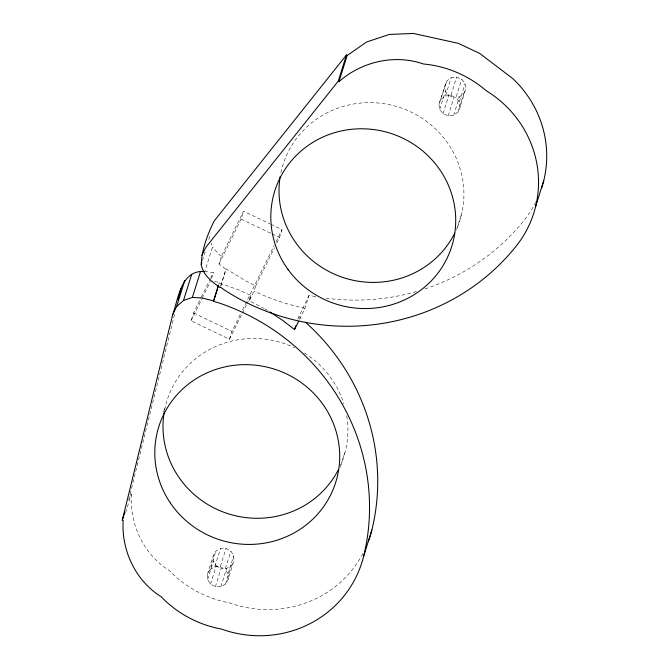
<?xml version="1.0" encoding="UTF-8"?>
<svg xmlns="http://www.w3.org/2000/svg" width="669" height="669" viewBox="0 0 669 669"><rect width="100%" height="100%" fill="white"/><g stroke="black" fill="none" stroke-linecap="round" stroke-linejoin="round"><path stroke-width="0.5" stroke-dasharray="3.35 2.51" d="M209.539 236.282L208.502 241.225M128.682 499.835L174.642 314.004M214.657 281.415L219.34 282.586L219.231 283.037L240.129 290.455L251 295.506L249.361 300.732L263.737 308.334M202.431 260.601L205.166 251.879M125.588 512.646L131.35 494.24L130.497 494.031M204.279 273.228L212.474 247.07L211.111 243.182M246.418 304.805L229.484 339.233L191.075 320.811L193.533 312.967L200.909 297.956M163.671 411.744L165.494 405.932M211.521 278.521L213.369 272.634L205.291 271.539M220.762 285.638L225.896 269.256L219.006 264.021L221.464 256.168L243.575 211.22L269.816 223.797M218.738 284.517L219.34 282.586M219.006 264.021L241.116 219.064L243.575 211.22M220.753 286.24L226.189 268.896L245.013 280.52L255.75 285.839L254.111 291.065L249.361 300.732M229.484 339.233L231.951 331.381L240.673 313.652M276.79 243.064L279.533 237.487L281.992 229.634L270.753 224.249M207.474 574.178L213.21 555.872L215.819 551.214L220.502 548.496L226.005 548.446L230.847 551.08L233.732 555.688L233.891 561.032L228.154 579.346L225.545 583.995L220.862 586.713L215.359 586.763L210.518 584.137L207.633 579.53L207.474 574.178L210.083 569.52L215.819 551.214M207.633 579.53L213.369 561.224L213.21 555.872M210.083 569.52L214.766 566.802L220.502 548.496M210.518 584.137L216.254 565.832L213.369 561.224M214.766 566.802L220.268 566.752L226.005 548.446M297.747 319.28L309.078 295.221L311.846 295.874M215.359 586.763L221.096 568.458L226.599 568.407L231.282 565.69L233.891 561.032M299.528 319.389L304.98 308.292L309.078 295.221M228.154 579.346L227.995 573.994L225.11 569.386L230.847 551.08M220.862 586.713L226.599 568.407M227.995 573.994L233.732 555.688M225.545 583.995L231.282 565.69M438.998 104.138L446.825 80.924L451.182 77.738L456.634 77.127L461.719 79.26L465.08 83.558L465.816 88.868L460.08 107.174L457.989 112.083L453.632 115.269L448.18 115.879L443.087 113.747L439.734 109.448L438.998 104.138L446.825 80.924M439.734 109.448L445.47 91.143L444.734 85.824M441.088 99.229L445.445 96.043L451.182 77.738M443.087 113.747L448.824 95.441L445.47 91.143M445.445 96.043L450.898 95.433L456.634 77.127M448.18 115.879L453.916 97.565L459.369 96.963L463.726 93.777L465.816 88.868M340.245 467.313L345.405 450.847M460.08 107.174L459.344 101.864L455.982 97.565L461.719 79.26M453.632 115.269L459.369 96.963M459.344 101.864L465.08 83.558M457.989 112.083L463.726 93.777M456.551 229.802L462.02 212.366M201.377 297.019L210.141 279.199M210.601 278.262L213.369 272.634M191.075 320.811L201.687 299.235M202.147 298.299L210.451 281.415M242.504 309.914L274.19 245.506M276.021 241.777L281.992 229.634M246.878 303.877L251 295.506M255.75 285.839L274.499 247.714M304.98 308.292C287.444 304.554 270.234 298.951 254.111 291.065M450.898 95.433L455.982 97.565M448.824 95.441L453.916 97.565M241.116 219.064L271.104 233.439M272.04 233.891L279.533 237.487M193.533 312.967L231.951 331.381M220.268 566.752L225.11 569.386M216.254 565.832L221.096 568.458M264.615 308.827L269.022 311.294M221.464 256.168L218.73 254.086L212.474 247.07M298.625 316.479L300.849 318.218A218.721 211.371 17.4 0 1 303.141 320.175M131.35 494.24C129.426 524.262 143.793 554.693 169.525 570.724C185.505 587.382 206.88 598.772 229.634 602.911A109.356 105.677 17.4 0 0 362.924 553.514M164.624 409.846A92.732 89.613 17.4 0 1 294.41 347.621M304.428 353.09A92.732 89.613 17.4 0 1 343.925 404.001M346.726 415.809A92.732 89.613 17.4 0 1 340.554 465.122M424.982 288.899A218.73 211.371 17.4 0 0 524.371 219.976A109.356 105.677 17.4 0 0 536.229 201.269M416.394 291.559A218.73 211.371 17.4 0 1 324.791 298.031M315.81 296.618A218.73 211.371 17.4 0 1 311.846 295.882M280.905 172.677A92.732 89.613 17.4 0 1 399.15 107.291A92.732 89.613 17.4 0 1 456.434 229.559"/><path stroke-width="1" d="M338.957 81.66C361.686 61.632 394.593 53.921 423.435 63.99C446.44 66.072 468.752 75.547 486.221 90.733A109.356 105.677 17.4 0 1 516.175 246.125A218.721 211.371 17.4 0 1 224.533 290.078L220.452 287.202L220.16 287.57C211.906 281.749 202.975 275.118 201.218 264.472C201.837 249.311 207.499 234.493 214.164 220.987L346.458 54.975L347.152 55.51L338.957 81.66L338.263 81.133L346.458 54.975M305.407 322.174A218.721 211.371 17.4 0 1 371.839 530.074L363.643 556.223A109.356 105.677 17.4 0 1 221.439 629.061C198.685 624.93 177.31 613.54 161.329 596.873C135.598 580.843 121.231 550.411 123.155 520.39L122.302 520.181L172.652 314.873C178.422 298.759 180.797 269.958 204.346 271.489M178.121 299.846L180.847 288.724M363.652 556.223A218.721 211.371 17.4 0 0 218.311 302.731L213.495 301.343L218.437 285.479M172.652 314.873L176.583 306.594L184.778 280.445M176.583 306.594L183.507 300.473L191.702 274.315M201.218 264.472L201.821 262.541M122.302 520.181L124.735 512.429M183.507 300.473L192.371 297.437L200.566 271.279M213.495 301.343L218.328 285.922M269.858 311.846L283.28 320.769L294.527 329.558L295.698 325.82M535.585 206.662L543.78 180.513M294.527 329.558L298.617 321.237M201.812 255.315L205.968 247.137L338.263 81.133M347.152 55.51L366.57 42.013L389.266 34.454L413.35 33.45L458.257 43.318L479.631 53.386L512.538 78.365A109.356 105.677 17.4 0 1 541.564 188.232M192.371 297.437L201.821 297.948L213.603 300.891M371.847 530.074A109.356 105.677 17.4 0 1 368.284 541.606M338.397 469.655A92.732 89.613 17.4 0 1 227.1 513.399A92.732 89.613 17.4 0 1 164.265 411.82M454.719 233.172A92.732 89.613 17.4 0 1 343.782 277.752A92.732 89.613 17.4 0 1 280.169 176.616M170.419 503.071A92.732 89.613 17.4 0 0 330.202 495.804A92.732 89.613 17.4 0 0 241.133 364.747A92.732 89.613 17.4 0 0 170.419 503.071M288.005 269.448A92.732 89.613 17.4 0 0 447.402 257.532A92.732 89.613 17.4 0 0 354.394 129.042A92.732 89.613 17.4 0 0 288.005 269.448"/></g></svg>
